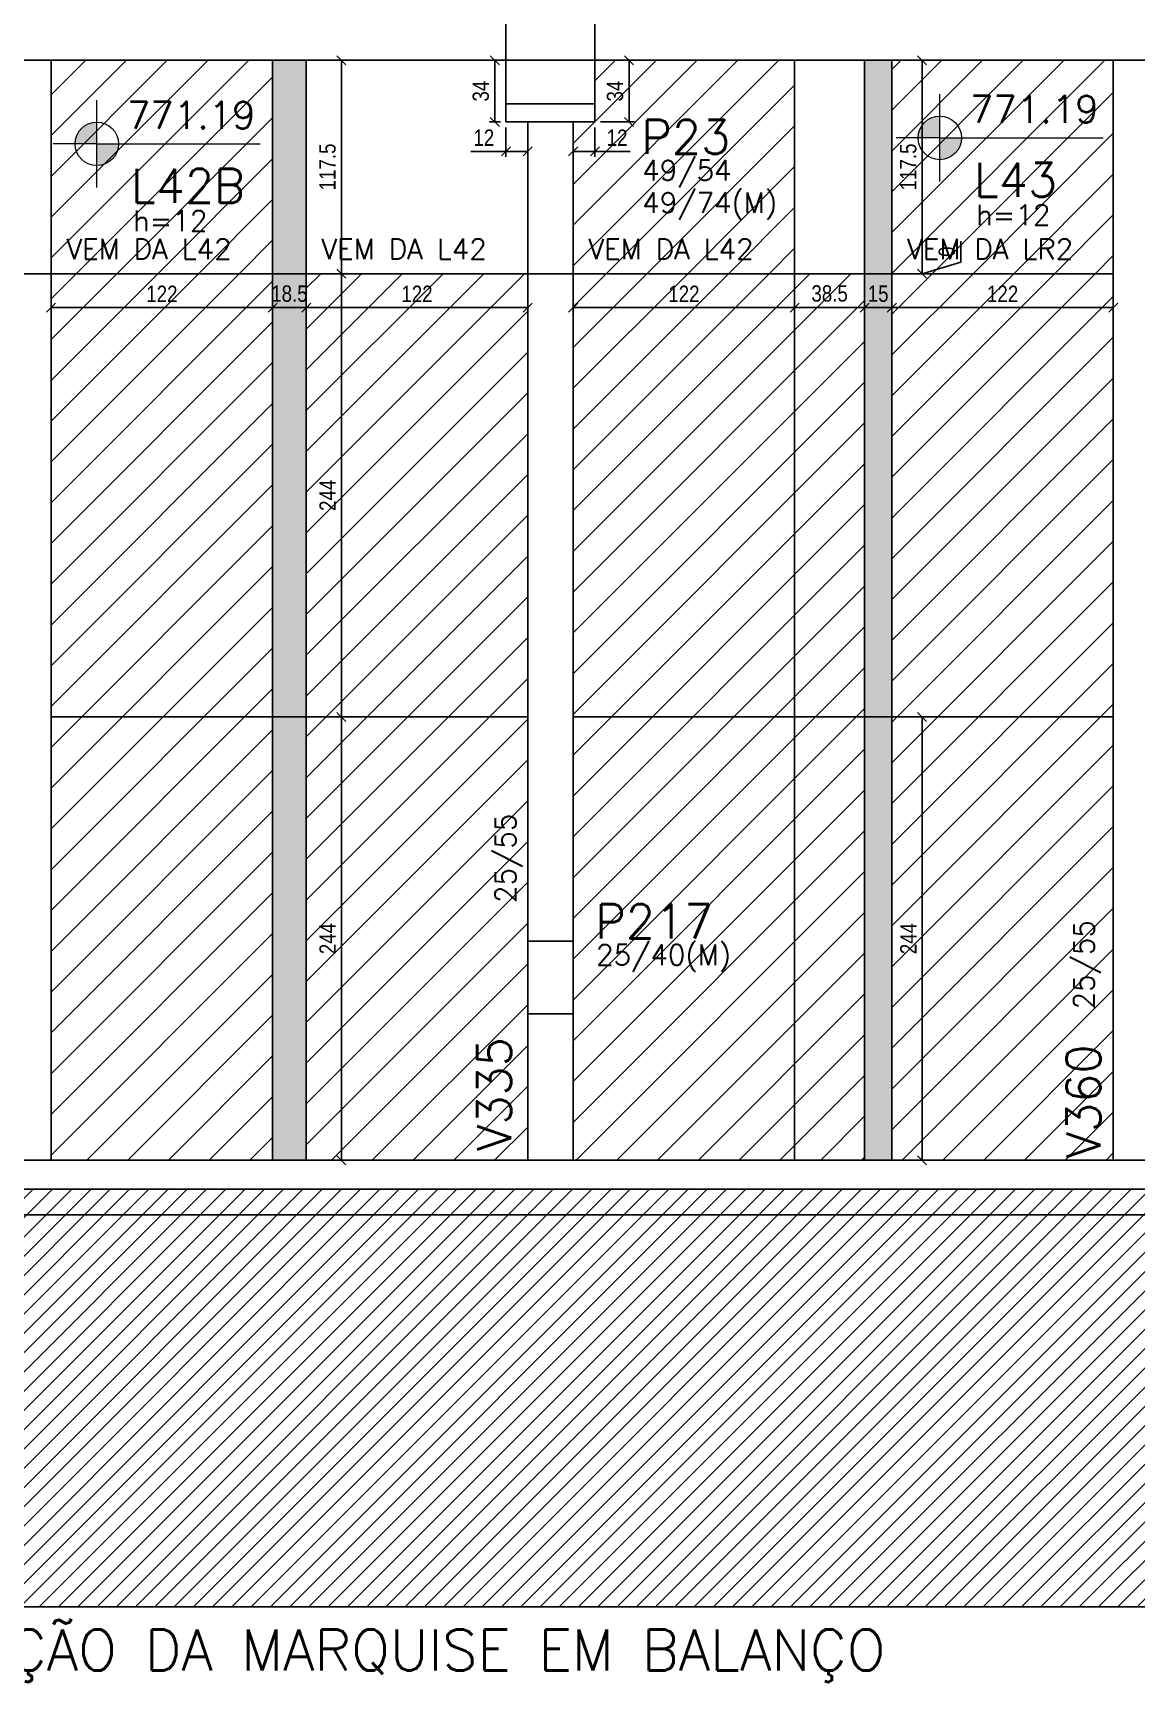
# Model space of a CAD drawing. Extents: x 8513 to 14085, y 1849 to 10799.
# Drawn here: x 10695 to 11302, y 1849 to 2757 of the extents above; entities that cross this region are included whole.
import ezdxf

# ---------------------------------------------------------------- set-up
doc = ezdxf.new("R2010")
doc.units = 0
for name, color, linetype in [('COTA', 241, 'Continuous'), ('Painéis', 200, 'Continuous'), ('Pilares', 5, 'Continuous'), ('VIGAS', 3, 'Continuous'), ('Vázio', 240, 'Continuous')]:
    doc.layers.add(name, color=color, linetype=linetype)
for name, color, linetype, lineweight in [('EST-LAJE-TEXT', 7, 'Continuous', 9), ('EST-PILAR-TEXT', 7, 'Continuous', 9), ('EST-SIMB', 7, 'Continuous', 9), ('EST-TEXT', 7, 'Continuous', 9), ('EST-VIGA-TEXT', 7, 'Continuous', 9), ('Hachura', 253, 'Continuous', 9), ('REAPROVEITAMENTO', 7, 'Continuous', 9)]:
    doc.layers.add(name, color=color, linetype=linetype, lineweight=lineweight)
doc.styles.add('COTA TECNICA-50', font='techl___.ttf', dxfattribs={"height": 9})
doc.styles.add('RomanS_IV50', font='romans_IV50.ttf', dxfattribs={"height": 11.25})
doc.styles.add('RomanS_IV50_B', font='', dxfattribs={"height": 18.75})
doc.styles.add('RomanS_IV50_B_1', font='', dxfattribs={"height": 22.5})
doc.styles.add('RomanS_IV50_B_3', font='', dxfattribs={"height": 11.25})
doc.styles.get('RomanS_IV50_B').set_extended_font_data('RomanS_IV50', bold=True)
doc.styles.get('RomanS_IV50_B_1').set_extended_font_data('RomanS_IV50', bold=True)
doc.styles.get('RomanS_IV50_B_3').set_extended_font_data('RomanS_IV50', bold=True)
doc.dimstyles.new('PAINEL', dxfattribs={"dimtxt": 9, "dimasz": 5, "dimexe": 3, "dimexo": 3, "dimgap": 3, "dimtad": 1, "dimdec": 1, "dimzin": 12, "dimdsep": 46, "dimtxsty": 'COTA TECNICA-50', "dimblk": 'OBLIQUE', "dimcen": 0, "dimclrd": 4, "dimclre": 4, "dimclrt": 1, "dimadec": 1, "dimazin": 3, "dimtfac": 1, "dimtdec": 1, "dimtmove": 0, "dimatfit": 3, "dimldrblk": 'OBLIQUE', "dimfxl": 1, "dimtolj": 1, "dimtzin": 12, "dimarcsym": 0})
pattern_1 = [(45, (-181390.063, -29748.07), (-11.2253202, 11.2253202), [])]

# ---------------------------------------------------------------- blocks, each defined once
blk = doc.blocks.new('FA_Floor_TAG_SURVEY_R01 - NIV_TIT_H_TXT1__TXT2_Menor-2303205-BUSINESS')
at = {"layer": 'EST-LAJE-TEXT'}
h = blk.add_hatch(color=256, dxfattribs=at)
edge = h.paths.add_edge_path(flags=0)
edge.add_line((-0.28, 0.565), (-0.28, 0.405))
edge.add_line((-0.28, 0.405), (-0.44, 0.405))
edge.add_arc((-0.28, 0.405), 0.16, 90, 180, ccw=False)
h = blk.add_hatch(color=256, dxfattribs=at)
edge = h.paths.add_edge_path(flags=0)
edge.add_arc((-0.28, 0.405), 0.16, -90, 0, ccw=False)
edge.add_line((-0.28, 0.245), (-0.28, 0.405))
edge.add_line((-0.28, 0.405), (-0.12, 0.405))
for p, q in [((-0.28, 0.085), (-0.28, 0.725)), ((-0.28, 0.405), (-0.6, 0.405)), ((-0.28, 0.405), (0.92, 0.405))]:
    blk.add_line(p, q, dxfattribs=at)
blk.add_circle((-0.28, 0.405), 0.16, dxfattribs=at)
blk = doc.blocks.new('_Oblique')
at = {"color": 0, "linetype": 'ByBlock', "lineweight": -2}
blk.add_line((-0.5, -0.5), (0.5, 0.5), dxfattribs=at)
blk = doc.blocks.new('*D542')
at = {"layer": 'COTA', "color": 4, "lineweight": -2, "transparency": 16777216}
blk.add_line((10704.51, 2605.36), (10826.51, 2605.36), dxfattribs=at)
at = {"layer": 'Defpoints', "color": 0, "transparency": 16777216}
for p in [(10704.51, 2605.36), (10826.51, 2605.36), (10826.51, 2605.36)]:
    blk.add_point(p, dxfattribs=at)
at = {"layer": 'COTA', "color": 4, "lineweight": -2, "transparency": 16777216, "xscale": 5, "yscale": 5, "zscale": 5, "rotation": 180}
blk.add_blockref('_Oblique', (10704.51, 2605.36), dxfattribs=at)
at = {"layer": 'COTA', "color": 4, "lineweight": -2, "transparency": 16777216, "xscale": 5, "yscale": 5, "zscale": 5}
blk.add_blockref('_Oblique', (10826.51, 2605.36), dxfattribs=at)
at = {"layer": 'COTA', "color": 1, "transparency": 16777216, "insert": (10765.51, 2612.92), "char_height": 9, "attachment_point": 5, "style": 'COTA TECNICA-50'}
blk.add_mtext('\\A1;122', dxfattribs=at)
blk = doc.blocks.new('*D543')
at = {"layer": 'COTA', "color": 4, "lineweight": -2, "transparency": 16777216}
blk.add_line((10826.51, 2605.36), (10845.01, 2605.36), dxfattribs=at)
at = {"layer": 'Defpoints', "color": 0, "transparency": 16777216}
for p in [(10826.51, 2605.36), (10845.01, 2605.36), (10845.01, 2605.36)]:
    blk.add_point(p, dxfattribs=at)
at = {"layer": 'COTA', "color": 4, "lineweight": -2, "transparency": 16777216, "xscale": 5, "yscale": 5, "zscale": 5, "rotation": 180}
blk.add_blockref('_Oblique', (10826.51, 2605.36), dxfattribs=at)
at = {"layer": 'COTA', "color": 4, "lineweight": -2, "transparency": 16777216, "xscale": 5, "yscale": 5, "zscale": 5}
blk.add_blockref('_Oblique', (10845.01, 2605.36), dxfattribs=at)
at = {"layer": 'COTA', "color": 1, "transparency": 16777216, "insert": (10835.76, 2612.98), "char_height": 9, "attachment_point": 5, "style": 'COTA TECNICA-50'}
blk.add_mtext('\\A1;18.5', dxfattribs=at)
blk = doc.blocks.new('*D544')
at = {"layer": 'COTA', "color": 4, "lineweight": -2, "transparency": 16777216}
blk.add_line((10845.01, 2605.36), (10967.01, 2605.36), dxfattribs=at)
at = {"layer": 'Defpoints', "color": 0, "transparency": 16777216}
for p in [(10845.01, 2605.36), (10967.01, 2605.36), (10967.01, 2605.36)]:
    blk.add_point(p, dxfattribs=at)
at = {"layer": 'COTA', "color": 4, "lineweight": -2, "transparency": 16777216, "xscale": 5, "yscale": 5, "zscale": 5, "rotation": 180}
blk.add_blockref('_Oblique', (10845.01, 2605.36), dxfattribs=at)
at = {"layer": 'COTA', "color": 4, "lineweight": -2, "transparency": 16777216, "xscale": 5, "yscale": 5, "zscale": 5}
blk.add_blockref('_Oblique', (10967.01, 2605.36), dxfattribs=at)
at = {"layer": 'COTA', "color": 1, "transparency": 16777216, "insert": (10906.01, 2612.92), "char_height": 9, "attachment_point": 5, "style": 'COTA TECNICA-50'}
blk.add_mtext('\\A1;122', dxfattribs=at)
blk = doc.blocks.new('*D545')
at = {"layer": 'COTA', "color": 4, "lineweight": -2, "transparency": 16777216}
for p, q in [((10848.01, 2380.01), (10867.35, 2380.01)), ((10864.35, 2136.01), (10864.35, 2380.01)), ((10848.01, 2136.01), (10867.35, 2136.01))]:
    blk.add_line(p, q, dxfattribs=at)
at = {"layer": 'Defpoints', "color": 0, "transparency": 16777216}
for p in [(10845.01, 2380.01), (10864.35, 2380.01), (10845.01, 2136.01)]:
    blk.add_point(p, dxfattribs=at)
at = {"layer": 'COTA', "color": 4, "lineweight": -2, "transparency": 16777216, "xscale": 5, "yscale": 5, "zscale": 5}
for p, rotation in [((10864.35, 2380.01), 90), ((10864.35, 2136.01), 270)]:
    blk.add_blockref('_Oblique', p, dxfattribs=dict(at, rotation=rotation))
at = {"layer": 'COTA', "color": 1, "transparency": 16777216, "insert": (10856.79, 2258.01), "char_height": 9, "attachment_point": 5, "rotation": 90, "style": 'COTA TECNICA-50'}
blk.add_mtext('\\A1;244', dxfattribs=at)
blk = doc.blocks.new('*D546')
at = {"layer": 'COTA', "color": 4, "lineweight": -2, "transparency": 16777216}
for p, q in [((10864.35, 2380.01), (10864.35, 2624.01)), ((10867.35, 2624.01), (10867.35, 2624.01)), ((10848.01, 2380.01), (10867.35, 2380.01))]:
    blk.add_line(p, q, dxfattribs=at)
at = {"layer": 'Defpoints', "color": 0, "transparency": 16777216}
for p in [(10864.35, 2624.01), (10864.35, 2624.01), (10845.01, 2380.01)]:
    blk.add_point(p, dxfattribs=at)
at = {"layer": 'COTA', "color": 4, "lineweight": -2, "transparency": 16777216, "xscale": 5, "yscale": 5, "zscale": 5}
for p, rotation in [((10864.35, 2624.01), 90), ((10864.35, 2380.01), 270)]:
    blk.add_blockref('_Oblique', p, dxfattribs=dict(at, rotation=rotation))
at = {"layer": 'COTA', "color": 1, "transparency": 16777216, "insert": (10856.79, 2502.01), "char_height": 9, "attachment_point": 5, "rotation": 90, "style": 'COTA TECNICA-50'}
blk.add_mtext('\\A1;244', dxfattribs=at)
blk = doc.blocks.new('*D547')
at = {"layer": 'COTA', "color": 4, "lineweight": -2, "transparency": 16777216}
for p, q in [((10864.35, 2624.01), (10864.35, 2741.51)), ((10864.85, 2741.51), (10867.35, 2741.51)), ((10867.35, 2624.01), (10867.35, 2624.01))]:
    blk.add_line(p, q, dxfattribs=at)
at = {"layer": 'Defpoints', "color": 0, "transparency": 16777216}
for p in [(10861.85, 2741.51), (10864.35, 2741.51), (10864.35, 2624.01)]:
    blk.add_point(p, dxfattribs=at)
at = {"layer": 'COTA', "color": 4, "lineweight": -2, "transparency": 16777216, "xscale": 5, "yscale": 5, "zscale": 5}
for p, rotation in [((10864.35, 2741.51), 90), ((10864.35, 2624.01), 270)]:
    blk.add_blockref('_Oblique', p, dxfattribs=dict(at, rotation=rotation))
at = {"layer": 'COTA', "color": 1, "transparency": 16777216, "insert": (10856.75, 2682.76), "char_height": 9, "attachment_point": 5, "rotation": 90, "style": 'COTA TECNICA-50'}
blk.add_mtext('\\A1;117.5', dxfattribs=at)
blk = doc.blocks.new('*D548')
at = {"layer": 'COTA', "color": 4, "lineweight": -2, "transparency": 16777216}
for p, q in [((10952.01, 2741.51), (10945.87, 2741.51)), ((10948.87, 2741.51), (10948.87, 2707.51)), ((10952.01, 2707.51), (10945.87, 2707.51))]:
    blk.add_line(p, q, dxfattribs=at)
at = {"layer": 'Defpoints', "color": 0, "transparency": 16777216}
for p in [(10955.01, 2741.51), (10948.87, 2707.51), (10955.01, 2707.51)]:
    blk.add_point(p, dxfattribs=at)
at = {"layer": 'COTA', "color": 4, "lineweight": -2, "transparency": 16777216, "xscale": 5, "yscale": 5, "zscale": 5}
for p, rotation in [((10948.87, 2741.51), 90), ((10948.87, 2707.51), 270)]:
    blk.add_blockref('_Oblique', p, dxfattribs=dict(at, rotation=rotation))
at = {"layer": 'COTA', "color": 1, "transparency": 16777216, "insert": (10941.17, 2724.51), "char_height": 9, "attachment_point": 5, "rotation": 90, "style": 'COTA TECNICA-50'}
blk.add_mtext('\\A1;34', dxfattribs=at)
blk = doc.blocks.new('*D549')
at = {"layer": 'COTA', "color": 4, "lineweight": -2, "transparency": 16777216}
for p, q in [((10955.01, 2704.51), (10955.01, 2688.32)), ((10967.01, 2702.41), (10967.01, 2688.32)), ((10955.01, 2691.32), (10935.63, 2691.32)), ((10967.01, 2691.32), (10955.01, 2691.32))]:
    blk.add_line(p, q, dxfattribs=at)
at = {"layer": 'Defpoints', "color": 0, "transparency": 16777216}
for p in [(10955.01, 2707.51), (10967.01, 2705.41), (10955.01, 2691.32)]:
    blk.add_point(p, dxfattribs=at)
at = {"layer": 'COTA', "color": 4, "lineweight": -2, "transparency": 16777216, "xscale": 5, "yscale": 5, "zscale": 5, "rotation": 180}
blk.add_blockref('_Oblique', (10955.01, 2691.32), dxfattribs=at)
at = {"layer": 'COTA', "color": 4, "lineweight": -2, "transparency": 16777216, "xscale": 5, "yscale": 5, "zscale": 5}
blk.add_blockref('_Oblique', (10967.01, 2691.32), dxfattribs=at)
at = {"layer": 'COTA', "color": 1, "transparency": 16777216, "insert": (10942.82, 2698.88), "char_height": 9, "attachment_point": 5, "style": 'COTA TECNICA-50'}
blk.add_mtext('\\A1;12', dxfattribs=at)
blk = doc.blocks.new('*D554')
at = {"layer": 'COTA', "color": 4, "lineweight": -2, "transparency": 16777216}
for p, q in [((10992.01, 2621.01), (10992.01, 2602.36)), ((11114.01, 2621.01), (11114.01, 2602.36)), ((10992.01, 2605.36), (11114.01, 2605.36))]:
    blk.add_line(p, q, dxfattribs=at)
at = {"layer": 'Defpoints', "color": 0, "transparency": 16777216}
for p in [(10992.01, 2624.01), (11114.01, 2624.01), (11114.01, 2605.36)]:
    blk.add_point(p, dxfattribs=at)
at = {"layer": 'COTA', "color": 4, "lineweight": -2, "transparency": 16777216, "xscale": 5, "yscale": 5, "zscale": 5, "rotation": 180}
blk.add_blockref('_Oblique', (10992.01, 2605.36), dxfattribs=at)
at = {"layer": 'COTA', "color": 4, "lineweight": -2, "transparency": 16777216, "xscale": 5, "yscale": 5, "zscale": 5}
blk.add_blockref('_Oblique', (11114.01, 2605.36), dxfattribs=at)
at = {"layer": 'COTA', "color": 1, "transparency": 16777216, "insert": (11053.01, 2612.92), "char_height": 9, "attachment_point": 5, "style": 'COTA TECNICA-50'}
blk.add_mtext('\\A1;122', dxfattribs=at)
blk = doc.blocks.new('*D555')
at = {"layer": 'COTA', "color": 4, "lineweight": -2, "transparency": 16777216}
for p, q in [((11114.01, 2621.01), (11114.01, 2602.36)), ((11152.51, 2621.01), (11152.51, 2602.36)), ((11114.01, 2605.36), (11152.51, 2605.36))]:
    blk.add_line(p, q, dxfattribs=at)
at = {"layer": 'Defpoints', "color": 0, "transparency": 16777216}
for p in [(11114.01, 2624.01), (11152.51, 2624.01), (11152.51, 2605.36)]:
    blk.add_point(p, dxfattribs=at)
at = {"layer": 'COTA', "color": 4, "lineweight": -2, "transparency": 16777216, "xscale": 5, "yscale": 5, "zscale": 5, "rotation": 180}
blk.add_blockref('_Oblique', (11114.01, 2605.36), dxfattribs=at)
at = {"layer": 'COTA', "color": 4, "lineweight": -2, "transparency": 16777216, "xscale": 5, "yscale": 5, "zscale": 5}
blk.add_blockref('_Oblique', (11152.51, 2605.36), dxfattribs=at)
at = {"layer": 'COTA', "color": 1, "transparency": 16777216, "insert": (11133.26, 2613.08), "char_height": 9, "attachment_point": 5, "style": 'COTA TECNICA-50'}
blk.add_mtext('\\A1;38.5', dxfattribs=at)
blk = doc.blocks.new('*D556')
at = {"layer": 'COTA', "color": 4, "lineweight": -2, "transparency": 16777216}
for p, q in [((11152.51, 2621.01), (11152.51, 2602.36)), ((11167.51, 2621.01), (11167.51, 2602.36)), ((11152.51, 2605.36), (11167.51, 2605.36))]:
    blk.add_line(p, q, dxfattribs=at)
at = {"layer": 'Defpoints', "color": 0, "transparency": 16777216}
for p in [(11152.51, 2624.01), (11167.51, 2624.01), (11167.51, 2605.36)]:
    blk.add_point(p, dxfattribs=at)
at = {"layer": 'COTA', "color": 4, "lineweight": -2, "transparency": 16777216, "xscale": 5, "yscale": 5, "zscale": 5, "rotation": 180}
blk.add_blockref('_Oblique', (11152.51, 2605.36), dxfattribs=at)
at = {"layer": 'COTA', "color": 4, "lineweight": -2, "transparency": 16777216, "xscale": 5, "yscale": 5, "zscale": 5}
blk.add_blockref('_Oblique', (11167.51, 2605.36), dxfattribs=at)
at = {"layer": 'COTA', "color": 1, "transparency": 16777216, "insert": (11160.01, 2612.96), "char_height": 9, "attachment_point": 5, "style": 'COTA TECNICA-50'}
blk.add_mtext('\\A1;15', dxfattribs=at)
blk = doc.blocks.new('*D557')
at = {"layer": 'COTA', "color": 4, "lineweight": -2, "transparency": 16777216}
for p, q in [((11167.51, 2621.01), (11167.51, 2602.36)), ((11289.51, 2621.01), (11289.51, 2602.36)), ((11167.51, 2605.36), (11289.51, 2605.36))]:
    blk.add_line(p, q, dxfattribs=at)
at = {"layer": 'Defpoints', "color": 0, "transparency": 16777216}
for p in [(11167.51, 2624.01), (11289.51, 2624.01), (11289.51, 2605.36)]:
    blk.add_point(p, dxfattribs=at)
at = {"layer": 'COTA', "color": 4, "lineweight": -2, "transparency": 16777216, "xscale": 5, "yscale": 5, "zscale": 5, "rotation": 180}
blk.add_blockref('_Oblique', (11167.51, 2605.36), dxfattribs=at)
at = {"layer": 'COTA', "color": 4, "lineweight": -2, "transparency": 16777216, "xscale": 5, "yscale": 5, "zscale": 5}
blk.add_blockref('_Oblique', (11289.51, 2605.36), dxfattribs=at)
at = {"layer": 'COTA', "color": 1, "transparency": 16777216, "insert": (11228.51, 2612.92), "char_height": 9, "attachment_point": 5, "style": 'COTA TECNICA-50'}
blk.add_mtext('\\A1;122', dxfattribs=at)
blk = doc.blocks.new('*D558')
at = {"layer": 'COTA', "color": 4, "lineweight": -2, "transparency": 16777216}
for p, q in [((11170.51, 2380.01), (11187.19, 2380.01)), ((11184.19, 2136.01), (11184.19, 2380.01)), ((11170.51, 2136.01), (11187.19, 2136.01))]:
    blk.add_line(p, q, dxfattribs=at)
at = {"layer": 'Defpoints', "color": 0, "transparency": 16777216}
for p in [(11167.51, 2380.01), (11184.19, 2380.01), (11167.51, 2136.01)]:
    blk.add_point(p, dxfattribs=at)
at = {"layer": 'COTA', "color": 4, "lineweight": -2, "transparency": 16777216, "xscale": 5, "yscale": 5, "zscale": 5}
for p, rotation in [((11184.19, 2380.01), 90), ((11184.19, 2136.01), 270)]:
    blk.add_blockref('_Oblique', p, dxfattribs=dict(at, rotation=rotation))
at = {"layer": 'COTA', "color": 1, "transparency": 16777216, "insert": (11176.62, 2258.01), "char_height": 9, "attachment_point": 5, "rotation": 90, "style": 'COTA TECNICA-50'}
blk.add_mtext('\\A1;244', dxfattribs=at)
blk = doc.blocks.new('*D559')
at = {"layer": 'COTA', "color": 4, "lineweight": -2, "transparency": 16777216}
for p, q in [((11205.46, 2630.39), (11205.46, 2641.84)), ((11170.51, 2624.01), (11187.19, 2624.01)), ((11170.51, 2624.01), (11187.19, 2624.01)), ((11184.19, 2624.01), (11205.46, 2630.39))]:
    blk.add_line(p, q, dxfattribs=at)
at = {"layer": 'Defpoints', "color": 0, "transparency": 16777216}
for p in [(11167.51, 2624.01), (11167.51, 2624.01), (11184.19, 2624.01)]:
    blk.add_point(p, dxfattribs=at)
at = {"layer": 'COTA', "color": 1, "transparency": 16777216, "insert": (11197.87, 2636.11), "char_height": 9, "attachment_point": 5, "rotation": 90, "style": 'COTA TECNICA-50'}
blk.add_mtext('\\A1;0', dxfattribs=at)
blk = doc.blocks.new('*D560')
at = {"layer": 'COTA', "color": 4, "lineweight": -2, "transparency": 16777216}
for p, q in [((11170.51, 2741.51), (11187.19, 2741.51)), ((11184.19, 2624.01), (11184.19, 2741.51)), ((11170.51, 2624.01), (11187.19, 2624.01))]:
    blk.add_line(p, q, dxfattribs=at)
at = {"layer": 'Defpoints', "color": 0, "transparency": 16777216}
for p in [(11167.51, 2741.51), (11184.19, 2741.51), (11167.51, 2624.01)]:
    blk.add_point(p, dxfattribs=at)
at = {"layer": 'COTA', "color": 4, "lineweight": -2, "transparency": 16777216, "xscale": 5, "yscale": 5, "zscale": 5}
for p, rotation in [((11184.19, 2741.51), 90), ((11184.19, 2624.01), 270)]:
    blk.add_blockref('_Oblique', p, dxfattribs=dict(at, rotation=rotation))
at = {"layer": 'COTA', "color": 1, "transparency": 16777216, "insert": (11176.59, 2682.76), "char_height": 9, "attachment_point": 5, "rotation": 90, "style": 'COTA TECNICA-50'}
blk.add_mtext('\\A1;117.5', dxfattribs=at)
blk = doc.blocks.new('*D561')
at = {"layer": 'COTA', "color": 4, "lineweight": -2, "transparency": 16777216}
for p, q in [((11007.01, 2741.51), (11025.79, 2741.51)), ((11022.79, 2707.51), (11022.79, 2741.51)), ((11007.01, 2707.51), (11025.79, 2707.51))]:
    blk.add_line(p, q, dxfattribs=at)
at = {"layer": 'Defpoints', "color": 0, "transparency": 16777216}
for p in [(11004.01, 2741.51), (11022.79, 2741.51), (11004.01, 2707.51)]:
    blk.add_point(p, dxfattribs=at)
at = {"layer": 'COTA', "color": 4, "lineweight": -2, "transparency": 16777216, "xscale": 5, "yscale": 5, "zscale": 5}
for p, rotation in [((11022.79, 2741.51), 90), ((11022.79, 2707.51), 270)]:
    blk.add_blockref('_Oblique', p, dxfattribs=dict(at, rotation=rotation))
at = {"layer": 'COTA', "color": 1, "transparency": 16777216, "insert": (11015.09, 2724.51), "char_height": 9, "attachment_point": 5, "rotation": 90, "style": 'COTA TECNICA-50'}
blk.add_mtext('\\A1;34', dxfattribs=at)
blk = doc.blocks.new('*D562')
at = {"layer": 'COTA', "color": 4, "lineweight": -2, "transparency": 16777216}
for p, q in [((10992.01, 2704.51), (10992.01, 2688.32)), ((11004.01, 2704.51), (11004.01, 2688.32)), ((10992.01, 2691.32), (11004.01, 2691.32)), ((11004.01, 2691.32), (11023.4, 2691.32))]:
    blk.add_line(p, q, dxfattribs=at)
at = {"layer": 'Defpoints', "color": 0, "transparency": 16777216}
for p in [(10992.01, 2707.51), (11004.01, 2707.51), (11004.01, 2691.32)]:
    blk.add_point(p, dxfattribs=at)
at = {"layer": 'COTA', "color": 4, "lineweight": -2, "transparency": 16777216, "xscale": 5, "yscale": 5, "zscale": 5, "rotation": 180}
blk.add_blockref('_Oblique', (10992.01, 2691.32), dxfattribs=at)
at = {"layer": 'COTA', "color": 4, "lineweight": -2, "transparency": 16777216, "xscale": 5, "yscale": 5, "zscale": 5}
blk.add_blockref('_Oblique', (11004.01, 2691.32), dxfattribs=at)
at = {"layer": 'COTA', "color": 1, "transparency": 16777216, "insert": (11016.21, 2698.88), "char_height": 9, "attachment_point": 5, "style": 'COTA TECNICA-50'}
blk.add_mtext('\\A1;12', dxfattribs=at)
blk = doc.blocks.new('*D662')
at = {"layer": 'COTA', "color": 4, "lineweight": -2, "transparency": 16777216}
for p, q in [((11170.51, 2380.01), (11187.19, 2380.01)), ((11184.19, 2136.01), (11184.19, 2380.01)), ((11170.51, 2136.01), (11187.19, 2136.01))]:
    blk.add_line(p, q, dxfattribs=at)
at = {"layer": 'Defpoints', "color": 0, "transparency": 16777216}
for p in [(11167.51, 2380.01), (11184.19, 2380.01), (11167.51, 2136.01)]:
    blk.add_point(p, dxfattribs=at)
at = {"layer": 'COTA', "color": 4, "lineweight": -2, "transparency": 16777216, "xscale": 5, "yscale": 5, "zscale": 5}
for p, rotation in [((11184.19, 2380.01), 90), ((11184.19, 2136.01), 270)]:
    blk.add_blockref('_Oblique', p, dxfattribs=dict(at, rotation=rotation))
at = {"layer": 'COTA', "color": 1, "transparency": 16777216, "insert": (11176.62, 2258.01), "char_height": 9, "attachment_point": 5, "rotation": 90, "style": 'COTA TECNICA-50'}
blk.add_mtext('\\A1;244', dxfattribs=at)
blk = doc.blocks.new('*D663')
at = {"layer": 'COTA', "color": 4, "lineweight": -2, "transparency": 16777216}
for p, q in [((11170.51, 2741.51), (11604.69, 2741.51)), ((11601.69, 2624.01), (11601.69, 2741.51)), ((11588.01, 2624.01), (11604.69, 2624.01))]:
    blk.add_line(p, q, dxfattribs=at)
at = {"layer": 'Defpoints', "color": 0, "transparency": 16777216}
for p in [(11167.51, 2741.51), (11601.69, 2741.51), (11585.01, 2624.01)]:
    blk.add_point(p, dxfattribs=at)
at = {"layer": 'COTA', "color": 4, "lineweight": -2, "transparency": 16777216, "xscale": 5, "yscale": 5, "zscale": 5}
for p, rotation in [((11601.69, 2741.51), 90), ((11601.69, 2624.01), 270)]:
    blk.add_blockref('_Oblique', p, dxfattribs=dict(at, rotation=rotation))
at = {"layer": 'COTA', "color": 1, "transparency": 16777216, "insert": (11594.09, 2682.76), "char_height": 9, "attachment_point": 5, "rotation": 90, "style": 'COTA TECNICA-50'}
blk.add_mtext('\\A1;117.5', dxfattribs=at)
blk = doc.blocks.new('*D664')
at = {"layer": 'COTA', "color": 4, "lineweight": -2, "transparency": 16777216}
for p, q in [((11170.51, 2380.01), (11187.19, 2380.01)), ((11184.19, 2136.01), (11184.19, 2380.01)), ((11170.51, 2136.01), (11187.19, 2136.01))]:
    blk.add_line(p, q, dxfattribs=at)
at = {"layer": 'Defpoints', "color": 0, "transparency": 16777216}
for p in [(11167.51, 2380.01), (11184.19, 2380.01), (11167.51, 2136.01)]:
    blk.add_point(p, dxfattribs=at)
at = {"layer": 'COTA', "color": 4, "lineweight": -2, "transparency": 16777216, "xscale": 5, "yscale": 5, "zscale": 5}
for p, rotation in [((11184.19, 2380.01), 90), ((11184.19, 2136.01), 270)]:
    blk.add_blockref('_Oblique', p, dxfattribs=dict(at, rotation=rotation))
at = {"layer": 'COTA', "color": 1, "transparency": 16777216, "insert": (11176.62, 2258.01), "char_height": 9, "attachment_point": 5, "rotation": 90, "style": 'COTA TECNICA-50'}
blk.add_mtext('\\A1;244', dxfattribs=at)
blk = doc.blocks.new('*D665')
at = {"layer": 'COTA', "color": 4, "lineweight": -2, "transparency": 16777216}
for p, q in [((11170.51, 2741.51), (12004.69, 2741.51)), ((12001.69, 2624.01), (12001.69, 2741.51)), ((11988.01, 2624.01), (12004.69, 2624.01))]:
    blk.add_line(p, q, dxfattribs=at)
at = {"layer": 'Defpoints', "color": 0, "transparency": 16777216}
for p in [(11167.51, 2741.51), (12001.69, 2741.51), (11985.01, 2624.01)]:
    blk.add_point(p, dxfattribs=at)
at = {"layer": 'COTA', "color": 4, "lineweight": -2, "transparency": 16777216, "xscale": 5, "yscale": 5, "zscale": 5}
for p, rotation in [((12001.69, 2741.51), 90), ((12001.69, 2624.01), 270)]:
    blk.add_blockref('_Oblique', p, dxfattribs=dict(at, rotation=rotation))
at = {"layer": 'COTA', "color": 1, "transparency": 16777216, "insert": (11994.09, 2682.76), "char_height": 9, "attachment_point": 5, "rotation": 90, "style": 'COTA TECNICA-50'}
blk.add_mtext('\\A1;117.5', dxfattribs=at)
blk = doc.blocks.new('*D666')
at = {"layer": 'COTA', "color": 4, "lineweight": -2, "transparency": 16777216}
for p, q in [((11170.51, 2380.01), (11187.19, 2380.01)), ((11184.19, 2136.01), (11184.19, 2380.01)), ((11170.51, 2136.01), (11187.19, 2136.01))]:
    blk.add_line(p, q, dxfattribs=at)
at = {"layer": 'Defpoints', "color": 0, "transparency": 16777216}
for p in [(11167.51, 2380.01), (11184.19, 2380.01), (11167.51, 2136.01)]:
    blk.add_point(p, dxfattribs=at)
at = {"layer": 'COTA', "color": 4, "lineweight": -2, "transparency": 16777216, "xscale": 5, "yscale": 5, "zscale": 5}
for p, rotation in [((11184.19, 2380.01), 90), ((11184.19, 2136.01), 270)]:
    blk.add_blockref('_Oblique', p, dxfattribs=dict(at, rotation=rotation))
at = {"layer": 'COTA', "color": 1, "transparency": 16777216, "insert": (11176.62, 2258.01), "char_height": 9, "attachment_point": 5, "rotation": 90, "style": 'COTA TECNICA-50'}
blk.add_mtext('\\A1;244', dxfattribs=at)
blk = doc.blocks.new('*D667')
at = {"layer": 'COTA', "color": 4, "lineweight": -2, "transparency": 16777216}
for p, q in [((11170.51, 2741.51), (12266.69, 2741.51)), ((12263.69, 2624.01), (12263.69, 2741.51)), ((12250.01, 2624.01), (12266.69, 2624.01))]:
    blk.add_line(p, q, dxfattribs=at)
at = {"layer": 'Defpoints', "color": 0, "transparency": 16777216}
for p in [(11167.51, 2741.51), (12263.69, 2741.51), (12247.01, 2624.01)]:
    blk.add_point(p, dxfattribs=at)
at = {"layer": 'COTA', "color": 4, "lineweight": -2, "transparency": 16777216, "xscale": 5, "yscale": 5, "zscale": 5}
for p, rotation in [((12263.69, 2741.51), 90), ((12263.69, 2624.01), 270)]:
    blk.add_blockref('_Oblique', p, dxfattribs=dict(at, rotation=rotation))
at = {"layer": 'COTA', "color": 1, "transparency": 16777216, "insert": (12256.09, 2682.76), "char_height": 9, "attachment_point": 5, "rotation": 90, "style": 'COTA TECNICA-50'}
blk.add_mtext('\\A1;117.5', dxfattribs=at)
blk = doc.blocks.new('*D668')
at = {"layer": 'COTA', "color": 4, "lineweight": -2, "transparency": 16777216}
for p, q in [((11170.51, 2380.01), (11187.19, 2380.01)), ((11184.19, 2136.01), (11184.19, 2380.01)), ((11170.51, 2136.01), (11187.19, 2136.01))]:
    blk.add_line(p, q, dxfattribs=at)
at = {"layer": 'Defpoints', "color": 0, "transparency": 16777216}
for p in [(11167.51, 2380.01), (11184.19, 2380.01), (11167.51, 2136.01)]:
    blk.add_point(p, dxfattribs=at)
at = {"layer": 'COTA', "color": 4, "lineweight": -2, "transparency": 16777216, "xscale": 5, "yscale": 5, "zscale": 5}
for p, rotation in [((11184.19, 2380.01), 90), ((11184.19, 2136.01), 270)]:
    blk.add_blockref('_Oblique', p, dxfattribs=dict(at, rotation=rotation))
at = {"layer": 'COTA', "color": 1, "transparency": 16777216, "insert": (11176.62, 2258.01), "char_height": 9, "attachment_point": 5, "rotation": 90, "style": 'COTA TECNICA-50'}
blk.add_mtext('\\A1;244', dxfattribs=at)
blk = doc.blocks.new('*D669')
at = {"layer": 'COTA', "color": 4, "lineweight": -2, "transparency": 16777216}
for p, q in [((11164.51, 2741.51), (10576.19, 2741.51)), ((10579.19, 2624.01), (10579.19, 2741.51)), ((10565.51, 2624.01), (10582.19, 2624.01))]:
    blk.add_line(p, q, dxfattribs=at)
at = {"layer": 'Defpoints', "color": 0, "transparency": 16777216}
for p in [(10579.19, 2741.51), (11167.51, 2741.51), (10562.51, 2624.01)]:
    blk.add_point(p, dxfattribs=at)
at = {"layer": 'COTA', "color": 4, "lineweight": -2, "transparency": 16777216, "xscale": 5, "yscale": 5, "zscale": 5}
for p, rotation in [((10579.19, 2741.51), 90), ((10579.19, 2624.01), 270)]:
    blk.add_blockref('_Oblique', p, dxfattribs=dict(at, rotation=rotation))
at = {"layer": 'COTA', "color": 1, "transparency": 16777216, "insert": (10571.59, 2682.76), "char_height": 9, "attachment_point": 5, "rotation": 90, "style": 'COTA TECNICA-50'}
blk.add_mtext('\\A1;117.5', dxfattribs=at)
blk = doc.blocks.new('*D670')
at = {"layer": 'COTA', "color": 4, "lineweight": -2, "transparency": 16777216}
for p, q in [((11170.51, 2380.01), (11187.19, 2380.01)), ((11184.19, 2136.01), (11184.19, 2380.01)), ((11170.51, 2136.01), (11187.19, 2136.01))]:
    blk.add_line(p, q, dxfattribs=at)
at = {"layer": 'Defpoints', "color": 0, "transparency": 16777216}
for p in [(11167.51, 2380.01), (11184.19, 2380.01), (11167.51, 2136.01)]:
    blk.add_point(p, dxfattribs=at)
at = {"layer": 'COTA', "color": 4, "lineweight": -2, "transparency": 16777216, "xscale": 5, "yscale": 5, "zscale": 5}
for p, rotation in [((11184.19, 2380.01), 90), ((11184.19, 2136.01), 270)]:
    blk.add_blockref('_Oblique', p, dxfattribs=dict(at, rotation=rotation))
at = {"layer": 'COTA', "color": 1, "transparency": 16777216, "insert": (11176.62, 2258.01), "char_height": 9, "attachment_point": 5, "rotation": 90, "style": 'COTA TECNICA-50'}
blk.add_mtext('\\A1;244', dxfattribs=at)
blk = doc.blocks.new('*D671')
at = {"layer": 'COTA', "color": 4, "lineweight": -2, "transparency": 16777216}
for p, q in [((11205.46, 2630.39), (11205.46, 2641.84)), ((10365.51, 2624.01), (11187.19, 2624.01)), ((11170.51, 2624.01), (11187.19, 2624.01)), ((11184.19, 2624.01), (11205.46, 2630.39))]:
    blk.add_line(p, q, dxfattribs=at)
at = {"layer": 'Defpoints', "color": 0, "transparency": 16777216}
for p in [(10362.51, 2624.01), (11167.51, 2624.01), (11184.19, 2624.01)]:
    blk.add_point(p, dxfattribs=at)
at = {"layer": 'COTA', "color": 1, "transparency": 16777216, "insert": (11197.87, 2636.11), "char_height": 9, "attachment_point": 5, "rotation": 90, "style": 'COTA TECNICA-50'}
blk.add_mtext('\\A1;0', dxfattribs=at)
blk = doc.blocks.new('*D672')
at = {"layer": 'COTA', "color": 4, "lineweight": -2, "transparency": 16777216}
for p, q in [((11164.51, 2741.51), (10376.19, 2741.51)), ((10379.19, 2624.01), (10379.19, 2741.51)), ((10365.51, 2624.01), (10382.19, 2624.01))]:
    blk.add_line(p, q, dxfattribs=at)
at = {"layer": 'Defpoints', "color": 0, "transparency": 16777216}
for p in [(10379.19, 2741.51), (11167.51, 2741.51), (10362.51, 2624.01)]:
    blk.add_point(p, dxfattribs=at)
at = {"layer": 'COTA', "color": 4, "lineweight": -2, "transparency": 16777216, "xscale": 5, "yscale": 5, "zscale": 5}
for p, rotation in [((10379.19, 2741.51), 90), ((10379.19, 2624.01), 270)]:
    blk.add_blockref('_Oblique', p, dxfattribs=dict(at, rotation=rotation))
at = {"layer": 'COTA', "color": 1, "transparency": 16777216, "insert": (10371.59, 2682.76), "char_height": 9, "attachment_point": 5, "rotation": 90, "style": 'COTA TECNICA-50'}
blk.add_mtext('\\A1;117.5', dxfattribs=at)

msp = doc.modelspace()

# ---------------------------------------------------------------- hatches: boundary and pattern name
at = {"layer": 'EST-SIMB', "lineweight": 20, "true_color": 0xff0000}
h = msp.add_hatch(dxfattribs=at)
h.set_pattern_fill('FP_1', color=1, style=0, pattern_type=2)
h.set_pattern_definition([(45, (10227.5145, 3498.507), (-5.3033, 5.3033), [])])
h.paths.add_polyline_path([(10307.43, 1890.12), (11727.43, 1890.12), (11727.43, 2120.12), (10307.43, 2120.12)], flags=0)
at = {"layer": 'Hachura'}
h = msp.add_hatch(color=256, dxfattribs=at)
h.paths.add_polyline_path([(10845.01, 2741.51), (10826.51, 2741.51), (10826.51, 2624.01), (10845.01, 2624.01)])
h.paths.add_polyline_path([(10845.01, 2624.01), (10826.51, 2624.01), (10826.51, 2380.01), (10845.01, 2380.01)])
h.paths.add_polyline_path([(10826.51, 2136.01), (10845.01, 2136.01), (10845.01, 2380.01), (10826.51, 2380.01)])
h = msp.add_hatch(color=256, dxfattribs=at)
h.paths.add_polyline_path([(11167.51, 2741.51), (11152.51, 2741.51), (11152.51, 2624.01), (11167.51, 2624.01)])
h.paths.add_polyline_path([(11167.51, 2624.01), (11152.51, 2624.01), (11152.51, 2380.01), (11167.51, 2380.01)])
h.paths.add_polyline_path([(11152.51, 2136.01), (11167.51, 2136.01), (11167.51, 2380.01), (11152.51, 2380.01)])
at = {"layer": 'REAPROVEITAMENTO'}
h = msp.add_hatch(dxfattribs=at)
h.set_pattern_fill('ANSI31', color=251, scale=5, style=0)
h.set_pattern_definition(pattern_1)
h.paths.add_polyline_path([(10992.01, 2624.01), (11114.01, 2624.01), (11114.01, 2741.51), (11004.01, 2741.51), (11004.01, 2707.51), (10992.01, 2707.51)])
h.paths.add_polyline_path([(10826.51, 2741.51), (10704.51, 2741.51), (10704.51, 2624.01), (10826.51, 2624.01)])
h.paths.add_polyline_path([(10684.51, 2741.51), (10562.51, 2741.51), (10562.51, 2624.01), (10684.51, 2624.01)])
h = msp.add_hatch(dxfattribs=at)
h.set_pattern_fill('ANSI31', color=251, scale=5, style=0)
h.set_pattern_definition(pattern_1)
h.paths.add_polyline_path([(11314.51, 2624.01), (11436.51, 2624.01), (11436.51, 2741.51), (11314.51, 2741.51)])
h.paths.add_polyline_path([(11289.51, 2741.51), (11167.51, 2741.51), (11167.51, 2624.01), (11289.51, 2624.01)])
h = msp.add_hatch(dxfattribs=at)
h.set_pattern_fill('ANSI31', color=251, scale=5, style=0)
h.set_pattern_definition(pattern_1)
h.paths.add_polyline_path([(10826.51, 2624.01), (10704.51, 2624.01), (10704.51, 2380.01), (10826.51, 2380.01)])
h.paths.add_polyline_path([(10967.01, 2624.01), (10845.01, 2624.01), (10845.01, 2380.01), (10967.01, 2380.01)])
h.paths.add_polyline_path([(10845.01, 2136.01), (10967.01, 2136.01), (10967.01, 2216.51), (10967.01, 2256.51), (10967.01, 2380.01), (10845.01, 2380.01)])
h.paths.add_polyline_path([(10826.51, 2380.01), (10704.51, 2380.01), (10704.51, 2136.01), (10826.51, 2136.01)])
h = msp.add_hatch(dxfattribs=at)
h.set_pattern_fill('ANSI31', color=251, scale=5, style=0)
h.set_pattern_definition(pattern_1)
h.paths.add_polyline_path([(11167.51, 2136.01), (11289.51, 2136.01), (11289.51, 2380.01), (11167.51, 2380.01)])
h.paths.add_polyline_path([(11289.51, 2380.01), (11289.51, 2624.01), (11167.51, 2624.01), (11167.51, 2380.01)])
h.paths.add_polyline_path([(10992.01, 2380.01), (11114.01, 2380.01), (11114.01, 2624.01), (10992.01, 2624.01)])
h.paths.add_polyline_path([(11114.01, 2380.01), (10992.01, 2380.01), (10992.01, 2256.51), (10992.01, 2216.51), (10992.01, 2136.01), (11114.01, 2136.01)])
h.paths.add_polyline_path([(11114.01, 2136.01), (11152.51, 2136.01), (11152.51, 2380.01), (11114.01, 2380.01)])
h.paths.add_polyline_path([(11152.51, 2624.01), (11114.01, 2624.01), (11114.01, 2380.01), (11152.51, 2380.01)])

# ---------------------------------------------------------------- linework, layer by layer
at = {"layer": 'Painéis', "ltscale": 70}
for p, q in [((10826.51, 2136.01), (10826.51, 2741.51)), ((10845.01, 2136.01), (10845.01, 2741.51)), ((11114.01, 2136.01), (11114.01, 2741.51)), ((11152.51, 2136.01), (11152.51, 2741.51)), ((11167.51, 2136.01), (11167.51, 2741.51)), ((10704.51, 2624.01), (10967.01, 2624.01)), ((10992.01, 2624.01), (11289.51, 2624.01)), ((10704.51, 2380.01), (10967.01, 2380.01)), ((10992.01, 2380.01), (11289.51, 2380.01))]:
    msp.add_line(p, q, dxfattribs=at)
at = {"layer": 'Pilares', "color": 5}
for p, q in [((10955.01, 2707.51), (10955.01, 2781.51)), ((11004.01, 2781.51), (11004.01, 2707.51)), ((11004.01, 2707.51), (10955.01, 2707.51)), ((10967.01, 2216.51), (10967.01, 2256.51)), ((10967.01, 2256.51), (10992.01, 2256.51)), ((10992.01, 2256.51), (10992.01, 2216.51)), ((10992.01, 2216.51), (10967.01, 2216.51))]:
    msp.add_line(p, q, dxfattribs=at)
at = {"layer": 'Pilares'}
msp.add_line((11004.01, 2717.51), (10955.01, 2717.51), dxfattribs=at)
at = {"layer": 'VIGAS', "color": 3}
for p, q in [((10261.51, 2741.51), (10955.01, 2741.51)), ((10704.51, 2136.01), (10704.51, 2741.51)), ((11004.01, 2741.51), (11695.01, 2741.51)), ((11289.51, 2136.01), (11289.51, 2741.51)), ((10967.01, 2256.51), (10967.01, 2707.51)), ((10992.01, 2256.51), (10992.01, 2707.51)), ((10967.01, 2136.01), (10967.01, 2216.51)), ((10992.01, 2136.01), (10992.01, 2216.51)), ((10246.51, 2136.01), (12427.01, 2136.01)), ((10307.43, 2106.01), (11727.43, 2106.01))]:
    msp.add_line(p, q, dxfattribs=at)
at = {"layer": 'Vázio'}
for p, q in [((11727.43, 2120.12), (10307.43, 2120.12)), ((10307.43, 1890.12), (11727.43, 1890.12))]:
    msp.add_line(p, q, dxfattribs=at)

# ---------------------------------------------------------------- block references
at = {"layer": 'EST-LAJE-TEXT', "xscale": 74.99999999999996, "yscale": 74.99999999999996, "zscale": 74.99999999999996}
for p in [(10750.67, 2665.1), (11214.94, 2668.39)]:
    msp.add_blockref('FA_Floor_TAG_SURVEY_R01 - NIV_TIT_H_TXT1__TXT2_Menor-2303205-BUSINESS', p, dxfattribs=at)

# ---------------------------------------------------------------- texts
at = {"layer": 'EST-LAJE-TEXT', "lineweight": 30, "attachment_point": 1}
for s, insert, char_height, width, style in [('771.19', (10746.36, 2718.82), 15, 99.8101, 'RomanS_IV50_B'), ('771.19', (11210.64, 2722.11), 15, 99.8101, 'RomanS_IV50_B'), ('h=12', (11213.87, 2661.99), 11.25, 58.924, 'RomanS_IV50'), ('h=12', (10749.59, 2658.71), 11.25, 58.924, 'RomanS_IV50'), ('VEM DA L42', (10712.8, 2643.25), 11.25, 113.7665, 'RomanS_IV50'), ('VEM DA L42', (10853.3, 2643.25), 11.25, 113.7665, 'RomanS_IV50'), ('VEM DA L42', (11000.3, 2643.25), 11.25, 113.7665, 'RomanS_IV50'), ('VEM DA LR2', (11175.8, 2643.25), 11.25, 113.7665, 'RomanS_IV50')]:
    msp.add_mtext(s, dxfattribs=dict(at, insert=insert, char_height=char_height, width=width, style=style))
at = {"layer": 'EST-LAJE-TEXT', "lineweight": 50, "char_height": 18.75, "attachment_point": 1, "style": 'RomanS_IV50_B_1'}
for s, insert, width in [('L42B', (10748.46, 2681.77), 88.386), ('L43', (11212.73, 2685.06), 63.7342)]:
    msp.add_mtext(s, dxfattribs=dict(at, insert=insert, width=width))
at = {"layer": 'EST-PILAR-TEXT', "lineweight": 50, "attachment_point": 1}
for s, insert, char_height, width, style in [('P23', (11029.52, 2708.68), 18.75, 69.1455, 'RomanS_IV50_B_1'), ('P23', (11029.52, 2708.68), 18.75, 69.1455, 'RomanS_IV50_B_1'), ('49/54', (11030.06, 2686.49), 11.25, 70.3481, 'RomanS_IV50'), ('49/74(M)', (11030.06, 2668.68), 11.25, 105.8227, 'RomanS_IV50'), ('P217', (11004.14, 2276.87), 18.75, 91.9936, 'RomanS_IV50_B_1'), ('25/40(M)', (11004.68, 2254.68), 11.25, 105.8227, 'RomanS_IV50')]:
    msp.add_mtext(s, dxfattribs=dict(at, insert=insert, char_height=char_height, width=width, style=style))
at = {"layer": 'EST-TEXT', "color": 1, "true_color": 0xff0000, "insert": (10586.34, 1877.7), "char_height": 22.5, "width": 841.7719, "attachment_point": 1, "style": 'RomanS_IV50_B_3'}
msp.add_mtext('PROJEÇÃO DA MARQUISE EM BALANÇO', dxfattribs=at)
at = {"layer": 'EST-VIGA-TEXT', "lineweight": 30, "char_height": 11.25, "width": 70.3481, "attachment_point": 1, "rotation": 90, "style": 'RomanS_IV50'}
for insert in [(10949.15, 2277.61), (11267.67, 2219.01)]:
    msp.add_mtext('25/55', dxfattribs=dict(at, insert=insert))
at = {"layer": 'EST-VIGA-TEXT', "lineweight": 50, "char_height": 18.75, "width": 88.9873, "attachment_point": 1, "rotation": 90, "style": 'RomanS_IV50_B_1'}
for s, insert in [('V335', (10939.13, 2141.06)), ('V360', (11263.63, 2137.06))]:
    msp.add_mtext(s, dxfattribs=dict(at, insert=insert))

# ---------------------------------------------------------------- dimensions: what is measured, and where the dimension line sits
at = {"layer": 'COTA'}
for base, p1, p2, picture, middle in [((10379.19, 2741.51), (10362.51, 2624.01), (11167.51, 2741.51), '*D672', (10371.59, 2682.76)), ((10579.19, 2741.51), (10562.51, 2624.01), (11167.51, 2741.51), '*D669', (10571.59, 2682.76)), ((10864.35, 2741.51), (10864.35, 2624.01), (10861.85, 2741.51), '*D547', (10856.75, 2682.76)), ((11184.19, 2741.51), (11167.51, 2624.01), (11167.51, 2741.51), '*D560', (11176.59, 2682.76)), ((11601.69, 2741.51), (11585.01, 2624.01), (11167.51, 2741.51), '*D663', (11594.09, 2682.76)), ((12001.69, 2741.51), (11985.01, 2624.01), (11167.51, 2741.51), '*D665', (11994.09, 2682.76)), ((12263.69, 2741.51), (12247.01, 2624.01), (11167.51, 2741.51), '*D667', (12256.09, 2682.76)), ((11184.18544005, 2624.0072615), (11167.51451491, 2624.0072615), (10362.51451491, 2624.0072615), '*D671', (11197.86965058, 2633.39015623)), ((11184.18544005, 2624.0072615), (11167.51451491, 2624.0072615), (11167.51451491, 2624.0072615), '*D559', (11197.86965058, 2633.39015623)), ((10864.35, 2624.01), (10845.01, 2380.01), (10864.35, 2624.01), '*D546', (10856.79, 2502.01))]:
    dim = msp.add_linear_dim(base=base, p1=p1, p2=p2, angle=90, dimstyle='PAINEL', override={"dimtmove": 1}, dxfattribs=at)
    dim.commit()
    dim.dimension.update_dxf_attribs({"geometry": picture, "text_midpoint": middle})
for base, p1, p2, picture, middle in [((10948.87, 2707.51), (10955.01, 2741.51), (10955.01, 2707.51), '*D548', (10941.17, 2724.51)), ((11022.79, 2741.51), (11004.01, 2707.51), (11004.01, 2741.51), '*D561', (11015.09, 2724.51)), ((10864.35, 2380.01), (10845.01, 2136.01), (10845.01, 2380.01), '*D545', (10856.79, 2258.01)), ((11184.19, 2380.01), (11167.51, 2136.01), (11167.51, 2380.01), '*D558', (11176.62, 2258.01)), ((11184.19, 2380.01), (11167.51, 2136.01), (11167.51, 2380.01), '*D662', (11176.62, 2258.01)), ((11184.19, 2380.01), (11167.51, 2136.01), (11167.51, 2380.01), '*D664', (11176.62, 2258.01)), ((11184.19, 2380.01), (11167.51, 2136.01), (11167.51, 2380.01), '*D666', (11176.62, 2258.01)), ((11184.19, 2380.01), (11167.51, 2136.01), (11167.51, 2380.01), '*D668', (11176.62, 2258.01)), ((11184.19, 2380.01), (11167.51, 2136.01), (11167.51, 2380.01), '*D670', (11176.62, 2258.01))]:
    dim = msp.add_linear_dim(base=base, p1=p1, p2=p2, angle=90, dimstyle='PAINEL', dxfattribs=at)
    dim.commit()
    dim.dimension.update_dxf_attribs({"geometry": picture, "text_midpoint": middle})
for base, p1, p2, picture, middle in [((10955.01, 2691.32), (10967.01, 2705.41), (10955.01, 2707.51), '*D549', (10942.82, 2698.88)), ((11004.01, 2691.32), (10992.01, 2707.51), (11004.01, 2707.51), '*D562', (11016.21, 2698.88)), ((11114.01, 2605.36), (10992.01, 2624.01), (11114.01, 2624.01), '*D554', (11053.01, 2612.92))]:
    dim = msp.add_linear_dim(base=base, p1=p1, p2=p2, dimstyle='PAINEL', dxfattribs=at)
    dim.commit()
    dim.dimension.update_dxf_attribs({"geometry": picture, "text_midpoint": middle})
for base, p1, p2, picture, middle in [((11152.51, 2605.36), (11114.01, 2624.01), (11152.51, 2624.01), '*D555', (11133.26, 2613.08)), ((11167.51, 2605.36), (11152.51, 2624.01), (11167.51, 2624.01), '*D556', (11160.01, 2612.96)), ((11289.51, 2605.36), (11167.51, 2624.01), (11289.51, 2624.01), '*D557', (11228.51, 2612.92)), ((10826.51, 2605.36), (10704.51, 2605.36), (10826.51, 2605.36), '*D542', (10765.51, 2612.92)), ((10967.01, 2605.36), (10845.01, 2605.36), (10967.01, 2605.36), '*D544', (10906.01, 2612.92))]:
    dim = msp.add_linear_dim(base=base, p1=p1, p2=p2, dimstyle='PAINEL', override={"dimtmove": 1}, dxfattribs=at)
    dim.commit()
    dim.dimension.update_dxf_attribs({"geometry": picture, "text_midpoint": middle})
dim = msp.add_linear_dim(base=(10845.01, 2605.36), p1=(10826.51, 2605.36), p2=(10845.01, 2605.36), dimstyle='PAINEL', override={"dimtmove": 1}, dxfattribs=at)
dim.commit()
dim.dimension.update_dxf_attribs({"geometry": '*D543', "text_midpoint": (10835.76, 2605.36), "dimtype": 160})

doc.saveas('drawing.dxf')
